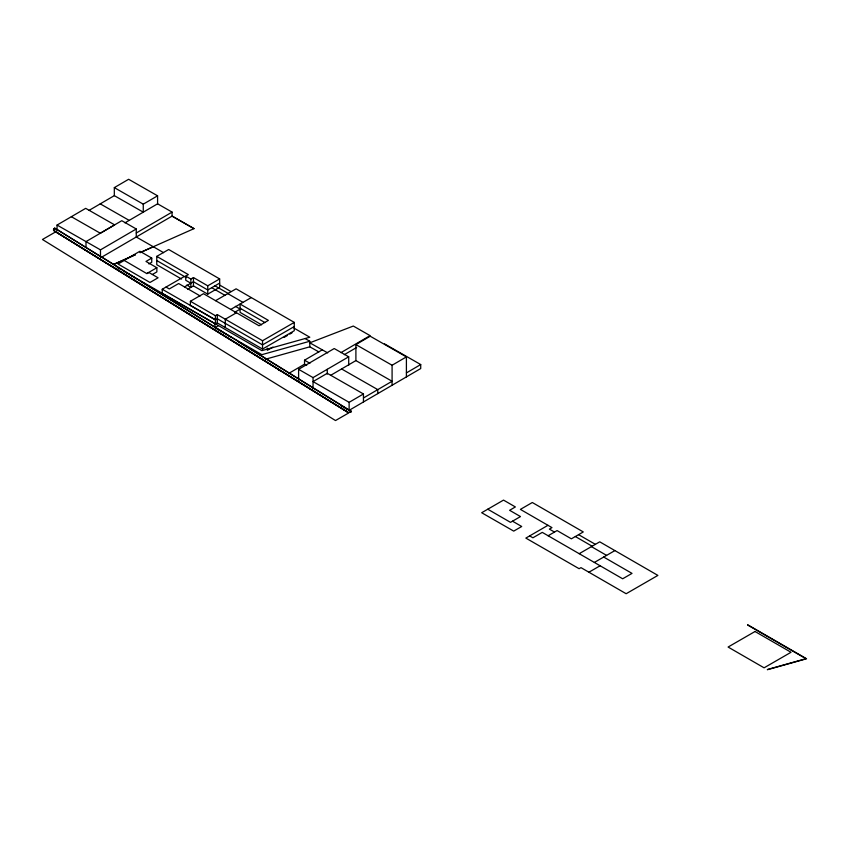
<?xml version="1.0" encoding="UTF-8"?>
<svg xmlns="http://www.w3.org/2000/svg" width="849" height="849" viewBox="0 0 849 849"><rect width="100%" height="100%" fill="white"/><g stroke="black" fill="none" stroke-linecap="round" stroke-linejoin="round"><path stroke-width="1.27" d="M57.053 230.779L57.053 225.059L85.685 208.345L114.636 224.879L100.32 233.242L71.369 216.707M54.039 228.551L53.466 230.121L54.761 228.126L349.024 409.94C354.097 411.266 349.332 413.378 347.347 412.041L54.166 230.917L53.508 229.156M53.763 230.588L53.561 230.037M54.145 228.752L54.761 228.126M99.429 255.899L57.159 229.612M100.553 256.313L136.402 278.716M110.391 265.504L54.06 230.567M347.241 411.701L110.402 265.228M349.035 412.455L351.422 411.425M349.024 409.94L351.422 411.701M89.049 210.393L114.318 195.641L114.318 187.629L128.634 179.277L157.585 195.811L157.585 203.813L124.962 222.852M114.318 195.641L143.269 212.165L143.269 204.163L157.585 195.811M100.479 256.716L100.479 249.861L136.264 228.986L121.789 220.698L86.004 241.594L86.004 247.314M136.264 232.997L172.092 212.101L157.585 203.813M100.479 257.863L172.092 216.102L194.039 228.625L140.138 252.588M289.01 373.252L304.536 364.189L304.536 360.188L322.27 349.83M298.604 380.119L298.604 369.315L334.219 348.546L348.706 356.792L348.706 365.197M340.948 352.632L370.09 335.631L353.311 326.048L309.789 342.816L327.703 352.887M330.569 375.385L355.901 360.592L355.901 344.588L370.217 336.225L406.406 356.888L406.406 376.903M344.312 354.67L356.644 347.485M313.048 388.609L313.048 377.603L348.706 356.792M392.089 385.266L392.089 365.25L406.406 356.888M349.13 402.33L363.446 393.968L327.258 373.305L313.048 381.604L349.13 402.33L349.13 410.332L420.722 368.551L420.722 364.55L384.533 343.887M363.446 397.979L392.089 381.265L355.901 360.592M406.406 372.902L420.722 364.55M487.751 509.209L510.504 522.347L520.49 516.574L509.602 510.291L515.375 506.949L503.521 500.103L481.68 512.732L513.709 531.113L521.711 526.497L512.509 521.19M547.976 525.319L525.849 538.096L579.114 568.703L580.971 567.641L626.159 593.727L657.89 575.41L599.734 541.832L579.198 553.686M124.124 260.505L118.043 264.018L149.986 282.462L158.073 277.793L148.883 272.487L146.877 273.643L124.124 260.367L139.894 251.262L151.748 258.107L151.748 262.277L148.862 263.943M151.748 258.107L145.975 261.45L156.863 267.732L156.863 271.903L152.427 274.471M181.58 279.045L156.768 264.718L156.768 256.377L168.686 249.5L219.658 278.928L219.658 287.27L207.75 294.147L193.455 285.901L187.682 289.233M146.877 273.505L156.863 267.732M215.561 300.673L236.107 288.819L294.263 322.397L294.263 330.739L262.532 349.056L217.333 322.96L215.487 324.031L162.223 293.414L162.223 289.254L184.35 276.477M190.866 283.226L185.751 280.276L185.751 276.105L188.34 274.609L156.768 256.377M185.751 276.105L190.866 279.056L193.455 277.559L207.75 285.816L219.658 278.928M184.498 286.909L193.455 281.73L207.75 289.987L219.658 283.099M294.263 326.568L262.532 344.885L217.333 318.789L215.423 319.893L190.388 305.438L190.388 301.268L203.495 293.701L259.041 325.783L268.39 320.381L240.076 304.038L240.076 312.379L261.588 324.806M190.388 301.268L215.423 315.722L217.333 314.618L262.532 340.725L294.263 322.397M230.737 309.429L251.272 297.575M234.568 312.347L240.596 308.866M236.478 312.75L225.282 319.213L225.282 327.555M123.052 270.789L214.935 323.543L214.935 327.714L218.278 325.783M284.16 337.361L287.535 335.408M289.774 334.113L292.024 332.819M272.943 347.082L267.329 350.319L267.329 348.154M548.125 535.751L557.082 530.572L571.377 538.828L583.284 531.941L532.312 502.512L520.395 509.389L551.967 527.622L549.377 529.118L554.493 532.068M594.364 562.441L614.899 550.587M588.909 572.226L600.105 565.763M113.915 264.326L135.394 254.732M140.159 252.609L153.298 246.73L163.57 252.662M113.851 264.283L135.352 254.721M318.874 351.921L309.789 346.817L309.789 341.256L261.874 354.67L214.935 327.714M265.652 359.169L309.789 346.817M767.443 669.49L805.966 658.697L747.746 625.087M767.379 669.723L806.55 658.76L747.682 624.768M114.318 187.629L143.269 204.163M355.901 344.588L392.089 365.25M100.235 203.856L129.186 220.39M341.585 368.954L377.763 389.617L377.763 393.618M57.053 225.059L100.479 249.861M153.298 246.741L136.264 236.998L136.264 228.986M193.943 228.657L172.092 216.102L172.06 212.08M162.223 289.254L215.487 319.861M298.604 369.315L313.048 377.603M117.311 267.499L120.76 269.473M277.761 369.357L280.021 370.652M341.234 405.801L348.005 409.685M219.477 284.935L230.886 291.525M293.871 328.032L309.789 337.223L261.874 350.637L215.062 323.618M214.967 285.816L228.392 293.563M227.797 293.616L242.963 302.371M305.237 338.624L309.789 341.256M211.719 287.684L225.144 295.441M240.076 308.208L264.984 322.588M156.768 260.547L186.345 277.623M235.375 306.33L240.798 309.461M186.78 285.031L190.866 287.397L190.866 279.056M200.194 295.972L178.651 283.534L169.28 288.947L166.011 287.058M304.536 360.188L309.896 363.276M304.536 364.189L306.68 365.42M578.594 534.658L595.382 544.347M575.346 536.526L592.124 546.215M591.424 546.629L606.589 555.384M603.703 557.05L632.017 573.393L622.667 578.785L542.278 532.376L532.907 537.788L529.638 535.899M140.902 281.507L230.896 337.159M237.646 341.33L347.899 409.515M54.761 228.402L57.159 229.888M363.446 393.968L363.446 401.98M327.258 369.304L327.258 374.112M262.532 340.725L262.532 349.056M217.333 314.618L217.333 322.96M215.423 315.722L215.487 324.031M207.75 285.816L207.75 294.147M193.455 277.559L193.455 285.901M55.694 231.851L42.45 239.492L335.514 420.552L348.759 412.911L55.694 231.851M755.037 631.497L728.092 647.044L764.089 667.823L791.024 652.276L755.037 631.497"/></g></svg>
